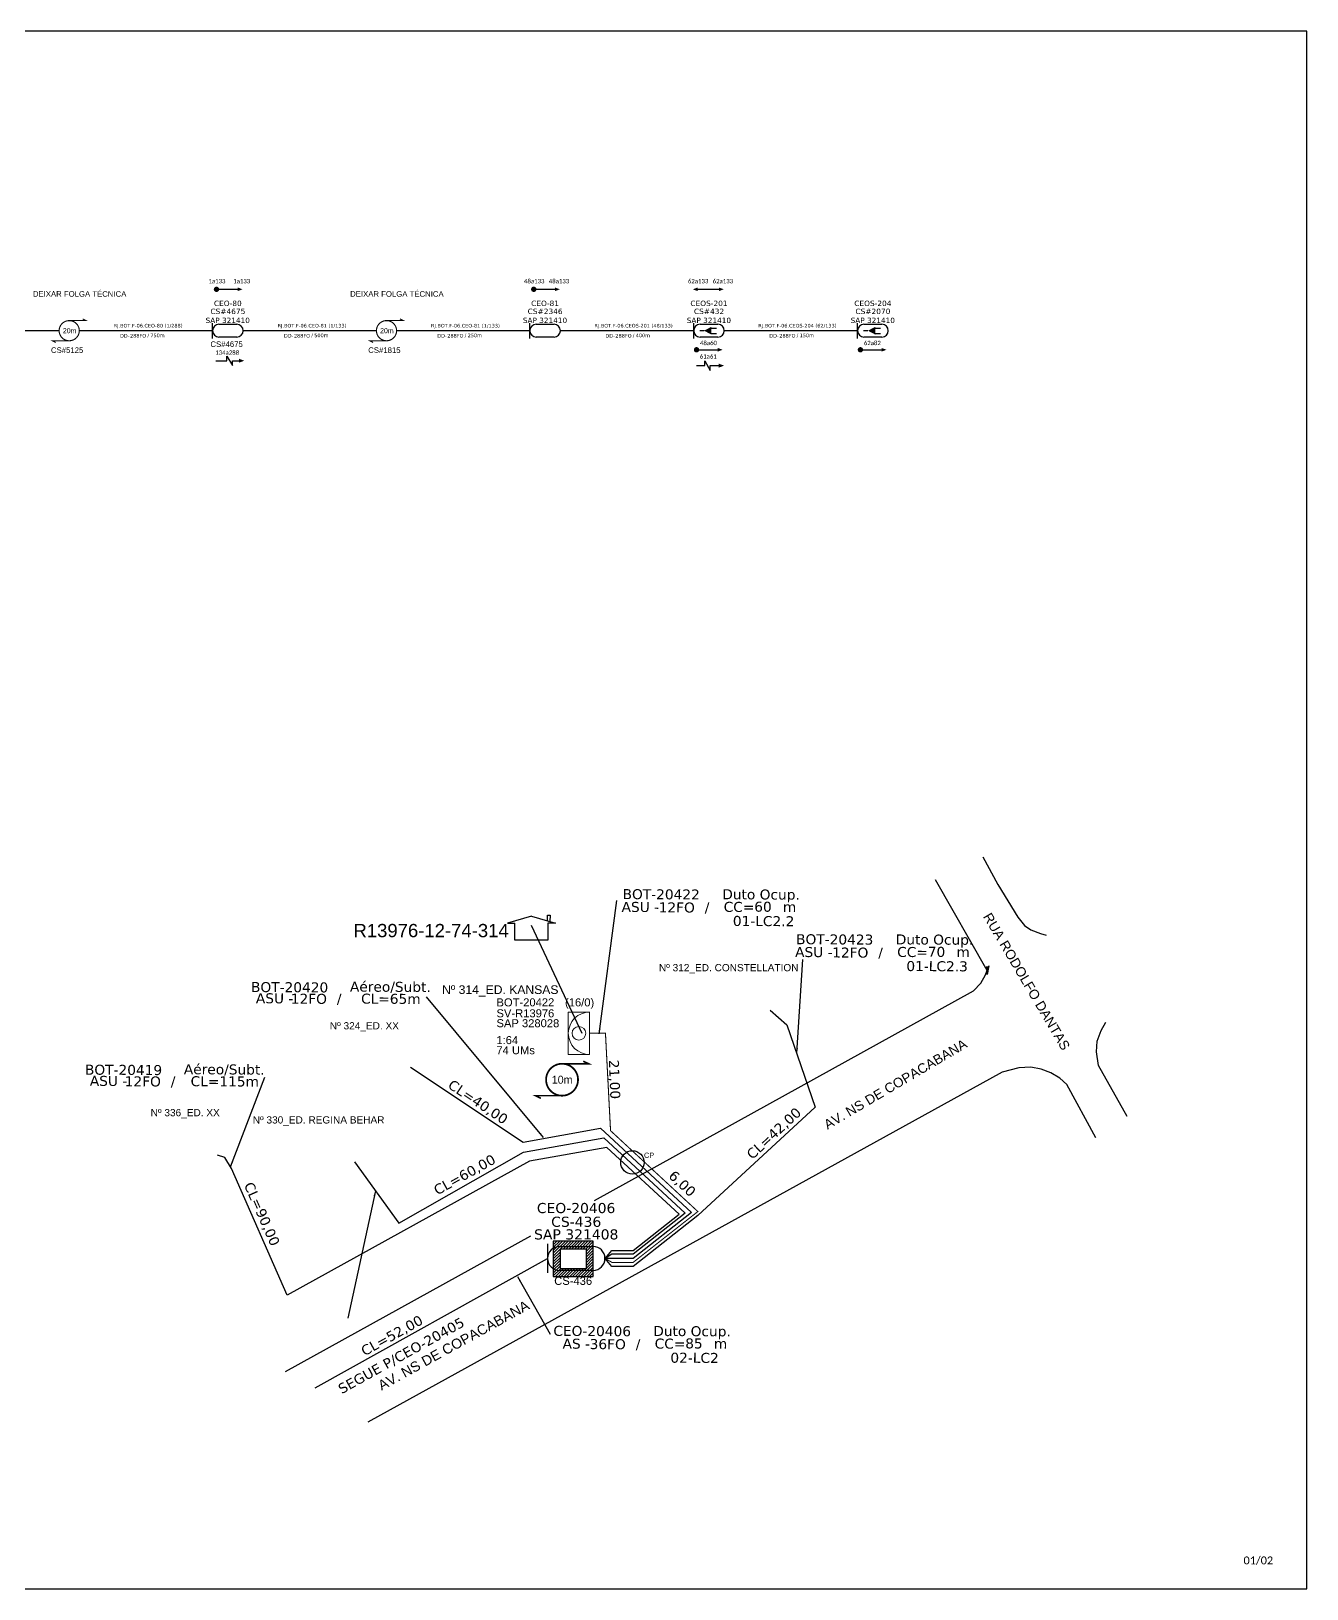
# Model space of a CAD drawing. Header units: metres. Extents: x -1286 to 419, y -500 to 94.
# Drawn here: x -931 to -445, y -500 to 94 of the extents above; entities that cross this region are included whole.
import ezdxf
from ezdxf.enums import TextEntityAlignment as Align

# ---------------------------------------------------------------- set-up
doc = ezdxf.new("R2010")
doc.units = ezdxf.units.M
for name, color, linetype in [('10.1-Caixas Subterrâneas', 5, 'Continuous'), ('20.4-CEOS', 1, 'Continuous'), ('20.5-CABO AÉREO', 1, 'Continuous'), ('20.5-CEO', 1, 'Continuous'), ('CAP a instalar', 1, 'Continuous'), ('celulas gpon', 7, 'Continuous'), ('CEO', 1, 'Continuous'), ('Folga', 1, 'Continuous'), ('label_cabos', 7, 'Continuous'), ('Legenda', 1, 'Continuous'), ('MUB', 252, 'Continuous'), ('QUADRA', 7, 'Continuous'), ('Segmento de Logradouro Texto', 238, 'Continuous'), ('SETA', 7, 'Continuous'), ('surveys', 7, 'Continuous'), ('surveys legendas', 7, 'Continuous')]:
    doc.layers.add(name, color=color, linetype=linetype)
for name, color, linetype, lineweight in [("20.0-LEGENDA DOS CDO'S", 1, 'Continuous', 0), ('20.1-CDO_INTERIOR', 1, 'Continuous', 0), ('40.1-ETIQUETAS', 1, 'Continuous', 20)]:
    doc.layers.add(name, color=color, linetype=linetype, lineweight=lineweight)
doc.layers.add('DROP DE CLIENTE', color=140, linetype='Continuous', plot=False)
doc.layers.add('EXTRA', color=50, linetype='Continuous', plot=False)
doc.styles.add('ARIAL', font='arial.ttf')
doc.styles.add('DIGICADE', font='arial.ttf')
doc.styles.add('siredit', font='verdana.ttf')
doc.styles.add('WMF-Calibri0', font='calibri.ttf')
doc.linetypes.add('FENCELINE1', pattern='A,0.25,-0.1,[133,ltypeshp.shx,S=0.1,R=0,X=-0.1,Y=0],-0.1,1', length=1.45)
doc.dimstyles.new('CC', dxfattribs={"dimtxt": 0.8, "dimasz": 2, "dimexe": 0.18, "dimexo": 0.0625, "dimgap": 0.09, "dimtad": 0, "dimdec": 0, "dimrnd": 1, "dimzin": 0, "dimdsep": 46, "dimtxsty": 'siredit', "dimblk": 'NONE', "dimcen": 0, "dimse1": 1, "dimse2": 1, "dimsd1": 1, "dimsd2": 1, "dimclrt": 7, "dimadec": 0, "dimazin": 0, "dimtfac": 1, "dimtdec": 0, "dimtofl": 0, "dimtmove": 0, "dimatfit": 3, "dimfxl": 0, "dimtolj": 1, "dimtzin": 0, "dimarcsym": 0})

# ---------------------------------------------------------------- blocks, each defined once
blk = doc.blocks.new('SURVEY_SURVEY')
for p, q in [((0, 0.00001268), (-0.00001257, 0.000009)), ((-0.00001257, 0.000009), (-0.00000863, 0.000009)), ((-0.00000862, 0), (-0.00000862, 0.00000897)), ((0, 0.00001268), (0.00001257, 0.000009)), ((0.00000843, 0.00001322), (0.00000976, 0.00001322)), ((0.00000843, 0.00001027), (0.00000843, 0.00001322)), ((0.00000862, 0.00000901), (0.00000862, 0)), ((0.00001257, 0.000009), (0.00000862, 0.000009)), ((0.00000976, 0.00001322), (0.00000975, 0.00000989)), ((0.00000862, 0), (-0.00000862, 0))]:
    blk.add_line(p, q)
blk = doc.blocks.new('A$C07E14978')
at = {"layer": 'Folga', "color": 0, "const_width": 0.146}
blk.add_lwpolyline([(2.23, 2.92, 1.000012), (2.23, 0.28, 0.999978)], format="xyb", close=True, dxfattribs=at)
at = {"layer": 'Folga', "color": 0, "const_width": 0.137}
for points in [[(2.23, 2.92), (4.42, 2.92), (3.98, 3.13)], [(2.23, 0.28), (0.03, 0.28), (0.47, 0.06)]]:
    blk.add_lwpolyline(points, dxfattribs=at)
at = {"layer": 'Folga', "color": 0}
blk.add_text('10m', height=0.659, dxfattribs=at).set_placement((1.38, 1.27))
blk = doc.blocks.new('ETIQUETA_RS5F')
at = {"layer": '40.1-ETIQUETAS', "color": 0, "style": 'siredit'}
blk.add_text('/', height=1.5, dxfattribs=at).set_placement((1.58, -1.95), align=Align.MIDDLE_RIGHT)
for tag, p in [('ETIQUETA_R_SECUNDARIA', (1.21, 2.1)), ('ETIQUETA_R_PRIMARIA', (1.21, 4.1)), ('F_ATIVAS/F_MORTAS', (1.14, -4.24))]:
    blk.add_attdef(tag, text='', height=1.5, dxfattribs=at).set_placement(p, align=Align.MIDDLE_CENTER)
for tag, p in [('TIPO_CABO', (-6.58, -2.12)), ('CAP_CABO', (0.4, -2.09))]:
    blk.add_attdef(tag, text='', height=1.5, dxfattribs=at).set_placement(p, align=Align.MIDDLE_RIGHT)
for tag, p in [('FUSÃO_1', (0.85, -8.39)), ('FUSÃO_2', (0.85, -10.6)), ('FUSÃO_3', (0.85, -12.93)), ('FUSÃO_4', (0.85, -15.14)), ('FUSÃO_5', (0.85, -17.16))]:
    blk.add_attdef(tag, text='', height=1.5, dxfattribs=at).set_placement(p, align=Align.CENTER)
blk.add_attdef('METROS', text='', height=1.5, dxfattribs=at).set_placement((2.14, -1.95), align=Align.MIDDLE_LEFT)
blk = doc.blocks.new('Inst CDOI-64')
at = {"layer": '20.1-CDO_INTERIOR', "color": 1, "lineweight": 18}
blk.add_lwpolyline([(-2.12, -2.13), (-2.12, 2.12), (0, 2.12), (0.01, -2.13)], close=True, dxfattribs=at)
blk.add_circle((-1.06, 0), 0.68, dxfattribs=at)
blk.add_arc((0.01, 0), 2.13, 90.0276, 270.0276, dxfattribs=at)
at = {"layer": "20.0-LEGENDA DOS CDO'S", "style": 'ARIAL'}
for tag, p, rotation in [('FID', (-9.3, 2.69), 0.118), ('SURVEY', (-9.3, 1.6), 359.9724), ('SAP', (-9.3, 0.61), 359.9724), ('1:XX', (-9.31, -1.08), 359.9724), ('UMS', (-9.31, -2.09), 359.9724)]:
    blk.add_attdef(tag, p, '', height=0.8, rotation=rotation, dxfattribs=at)
at = {"layer": "20.0-LEGENDA DOS CDO'S"}
for tag, p, style, flags in [('ID_ATIVIDADE', (-9.3, 3.78), 'ARIAL', 3), ('FATOR', (-1.5, 3.78), 'ARIAL', 1), ('QTDE', (-9.18, -3.66), 'DIGICADE', 3)]:
    blk.add_attdef(tag, p, '', height=0.8, rotation=0.118, dxfattribs=dict(at, style=style, flags=flags))
at = {"layer": "20.0-LEGENDA DOS CDO'S", "style": 'ARIAL'}
blk.add_attdef('FIBRAS_UTILIZADAS', text='', height=0.8, rotation=359.9724, dxfattribs=at).set_placement((-0.99, 2.69), align=Align.CENTER)
blk = doc.blocks.new('*X71')
at = {"color": 0, "linetype": 'Continuous'}
for p, q in [((-1.25, 0.34099), (-0.49099, 1.1)), ((-1.25, 0.517767), (-0.667767, 1.1)), ((-1.25, 0.694544), (-0.844544, 1.1)), ((-1.25, 0.87132), (-1.02132, 1.1)), ((-1.25, 1.048097), (-1.198097, 1.1)), ((-0.789214, 0.625), (-0.314214, 1.1)), ((-0.612437, 0.625), (-0.137437, 1.1)), ((-0.43566, 0.625), (0.03934, 1.1)), ((-0.258883, 0.625), (0.216117, 1.1)), ((-0.082107, 0.625), (0.392893, 1.1)), ((0.09467, 0.625), (0.56967, 1.1)), ((0.271447, 0.625), (0.746447, 1.1)), ((0.448223, 0.625), (0.923223, 1.1)), ((0.625, 0.625), (1.1, 1.1)), ((0.801777, 0.625), (1.25, 1.073223)), ((-1.25, 0.164214), (-0.8035, 0.610714)), ((-1.25, -0.012563), (-0.8035, 0.433937)), ((-1.25, -0.18934), (-0.8035, 0.25716)), ((-1.25, -0.366117), (-0.8035, 0.080383)), ((0.8035, 0.449947), (1.25, 0.896447)), ((0.8035, 0.27317), (1.25, 0.71967)), ((0.8035, 0.096393), (1.25, 0.542893)), ((0.8035, -0.080383), (1.25, 0.366117)), ((0.8035, -0.25716), (1.25, 0.18934)), ((0.8035, -0.433937), (1.25, 0.012563)), ((-1.25, -0.542893), (-0.8035, -0.096393)), ((-1.25, -0.71967), (-0.8035, -0.27317)), ((-1.25, -0.896447), (-0.8035, -0.449947)), ((-1.25, -1.073223), (-0.801777, -0.625)), ((-1.1, -1.1), (-0.625, -0.625)), ((-0.923223, -1.1), (-0.448223, -0.625)), ((-0.746447, -1.1), (-0.271447, -0.625)), ((-0.56967, -1.1), (-0.09467, -0.625)), ((-0.392893, -1.1), (0.082107, -0.625)), ((-0.216117, -1.1), (0.258883, -0.625)), ((-0.03934, -1.1), (0.43566, -0.625)), ((0.137437, -1.1), (0.612437, -0.625)), ((0.314214, -1.1), (0.789214, -0.625)), ((0.49099, -1.1), (1.25, -0.34099)), ((0.667767, -1.1), (1.25, -0.517767)), ((0.8035, -0.610714), (1.25, -0.164214)), ((0.844544, -1.1), (1.25, -0.694544)), ((1.02132, -1.1), (1.25, -0.87132)), ((1.198097, -1.1), (1.25, -1.048097))]:
    blk.add_line(p, q, dxfattribs=at)
blk = doc.blocks.new('MANHOLE_MQ')
at = {"color": 0, "linetype": 'Continuous'}
for p, q in [((0.00000623, 0.00000569), (-0.00000627, 0.00000569)), ((-0.00000627, 0.00000569), (-0.00000627, -0.00000531)), ((0.00000623, -0.00000531), (0.00000623, 0.00000569)), ((-0.00000404, 0.00000331), (0.00000399, 0.00000331)), ((-0.00000404, -0.00000294), (-0.00000404, 0.00000331)), ((0.00000399, 0.00000331), (0.00000399, -0.00000294)), ((0.00000399, -0.00000294), (-0.00000404, -0.00000294)), ((0.00000399, -0.00000294), (0.00000399, -0.00000294)), ((-0.00000627, -0.00000531), (0.00000623, -0.00000531))]:
    blk.add_line(p, q, dxfattribs=at)
at = {"color": 0, "linetype": 'Continuous', "xscale": 5e-06, "yscale": 5e-06, "zscale": 1e-05}
blk.add_blockref('*X71', (-0.00000002, 0.00000019), dxfattribs=at)
blk = doc.blocks.new('Inst CB DT OCUP CFOA-SM-AS-80-TS-36')
at = {"layer": 'label_cabos', "color": 0, "style": 'siredit'}
for tag, flags, p in [('ID_ATIVIDADE', 3, (1.31, 2.67)), ('FATOR', 1, (11.56, 2.55))]:
    blk.add_attdef(tag, text='', height=1, rotation=359.69, dxfattribs=dict(at, flags=flags)).set_placement(p, align=Align.MIDDLE_CENTER)
for tag, p in [('DESTINO_CABO', (3.13, 1.26)), ('TIPO_CABO', (13.11, 1.24)), ('TIPO_CABO', (1.76, 0)), ('CABO', (4.69, -0.05)), ('/', (7.71, -0.05)), ('LANCE', (10.91, 0)), ('UND', (15.96, 0)), ('FID', (13.15, -1.41))]:
    blk.add_attdef(tag, text='', height=1, rotation=359.69, dxfattribs=at).set_placement(p, align=Align.MIDDLE_CENTER)
blk.add_attdef('QTDE', (12.43, -0.47), '', height=1, rotation=359.69, dxfattribs=at)
blk = doc.blocks.new('_None')
blk = doc.blocks.new('LEGENDA DOS CABOS')
at = {"layer": 'EXTRA', "color": 0, "style": 'siredit'}
for tag, p in [('ID', (4.6, 0.97)), ('XX', (9.03, 0.97))]:
    blk.add_attdef(tag, text='', height=0.48, rotation=359.69, dxfattribs=at).set_placement(p, align=Align.MIDDLE_CENTER)
at = {"layer": 'Legenda', "color": 0, "style": 'siredit'}
for tag, p in [('TIPO_CABO', (1.31, 0)), ('CABO', (4.69, -0.05)), ('/', (6.81, -0.05)), ('METROS', (10.03, -0.05))]:
    blk.add_attdef(tag, text='', height=0.8, rotation=359.69, dxfattribs=at).set_placement(p, align=Align.MIDDLE_CENTER)
blk = doc.blocks.new('Inst CB DT OCUP CFOA-SM-ASU-120-S-12')
at = {"layer": 'label_cabos', "color": 0, "style": 'siredit'}
for tag, flags, p in [('ID_ATIVIDADE', 3, (1.31, 2.67)), ('FATOR', 1, (11.56, 2.55))]:
    blk.add_attdef(tag, text='', height=1, rotation=359.69, dxfattribs=dict(at, flags=flags)).set_placement(p, align=Align.MIDDLE_CENTER)
for tag, p in [('DESTINO_CABO', (3.13, 1.26)), ('TIPO_CABO', (13.11, 1.24)), ('TIPO_CABO', (1.26, 0)), ('CABO', (4.69, -0.05)), ('/', (7.71, -0.05)), ('LANCE', (10.91, 0)), ('UND', (15.96, 0)), ('FID', (13.15, -1.41))]:
    blk.add_attdef(tag, text='', height=1, rotation=359.69, dxfattribs=at).set_placement(p, align=Align.MIDDLE_CENTER)
blk.add_attdef('QTDE', (12.43, -0.47), '', height=1, rotation=359.69, dxfattribs=at)

msp = doc.modelspace()

# ---------------------------------------------------------------- linework, layer by layer
msp.add_lwpolyline([(-1286.07, -499.81), (-445.07, -499.81), (-445.07, 94.19), (-1286.07, 94.19)], close=True)
at = {"color": 7}
for points, const_width in [([(-861.29, -4.25, 1), (-860.28, -4.25, 1)], 1.02), ([(-740.33, -4.25, 1), (-739.31, -4.25, 1)], 1.02), ([(-916.93, -16.19, 1.000012), (-916.93, -23.87, 0.999978)], 0.427), ([(-795.96, -16.19, 1.000012), (-795.96, -23.87, 0.999978)], 0.427), ([(-678.27, -27.31, 1), (-677.25, -27.31, 1)], 1.02), ([(-615.78, -27.31, 1), (-614.77, -27.31, 1)], 1.02)]:
    msp.add_lwpolyline(points, format="xyb", close=True, dxfattribs=dict(at, const_width=const_width))
for points in [[(-860.79, -4.25), (-852.68, -4.25)], [(-739.82, -4.25), (-731.71, -4.25)], [(-677.34, -4.25), (-669.23, -4.25)], [(-856.84, -31.49), (-856.84, -29.69), (-854.69, -33.28), (-854.69, -31.49)], [(-677.76, -27.31), (-669.65, -27.31)], [(-615.27, -27.31), (-607.17, -27.31)], [(-674.65, -33.36), (-674.65, -31.56), (-672.51, -35.15), (-672.5, -33.36)]]:
    msp.add_lwpolyline(points, dxfattribs=at)
at = {"color": 7, "const_width": 0.4}
for points in [[(-916.93, -16.19), (-910.53, -16.19), (-911.81, -15.55)], [(-795.96, -16.19), (-789.56, -16.19), (-790.84, -15.55)], [(-916.93, -23.87), (-923.33, -23.87), (-922.05, -24.51)], [(-795.96, -23.87), (-802.36, -23.87), (-801.08, -24.51)]]:
    msp.add_lwpolyline(points, dxfattribs=at)
at = {"layer": '10.1-Caixas Subterrâneas'}
msp.add_circle((-702.2, -337.2), 4.46, dxfattribs=at)
at = {"layer": '20.4-CEOS', "color": 7}
for p, q in [((-859.86, -17.6), (-853.04, -17.6)), ((-738.89, -17.6), (-732.07, -17.6)), ((-676.41, -17.6), (-669.59, -17.6)), ((-853.04, -22.46), (-859.86, -22.46)), ((-732.07, -22.46), (-738.89, -22.46)), ((-669.59, -22.46), (-676.41, -22.46))]:
    msp.add_line(p, q, dxfattribs=at)
at = {"layer": '20.4-CEOS', "color": 5}
for p, q in [((-613.92, -17.6), (-607.1, -17.6)), ((-607.1, -22.46), (-613.92, -22.46))]:
    msp.add_line(p, q, dxfattribs=at)
at = {"layer": '20.4-CEOS', "color": 7}
for points in [[(-862.29, -22.96), (-862.29, -17.1)], [(-741.32, -22.96), (-741.32, -17.1)], [(-678.84, -22.96), (-678.84, -17.1)], [(-674.88, -20.03), (-676.52, -20.03)], [(-672.19, -19.07), (-670.12, -19.07)], [(-672.19, -21.09), (-670.12, -21.09)]]:
    msp.add_lwpolyline(points, dxfattribs=at)
at = {"layer": '20.4-CEOS', "color": 5}
for points in [[(-616.35, -22.96), (-616.35, -17.1)], [(-612.4, -20.03), (-614.04, -20.03)], [(-609.71, -19.07), (-607.63, -19.07)], [(-609.71, -21.09), (-607.63, -21.09)]]:
    msp.add_lwpolyline(points, dxfattribs=at)
at = {"layer": '20.4-CEOS', "color": 7}
msp.add_lwpolyline([(-674.88, -20.03, 0, 3, 0), (-672.06, -20.03, 3, 3, 0)], format="xyseb", dxfattribs=at)
at = {"layer": '20.4-CEOS', "color": 5}
msp.add_lwpolyline([(-612.4, -20.03, 0, 3, 0), (-609.58, -20.03, 3, 3, 0)], format="xyseb", dxfattribs=at)
at = {"layer": '20.4-CEOS', "color": 7}
for centre, start, end in [((-859.86, -20.03), 90, 270), ((-853.04, -20.03), 270, 90), ((-738.89, -20.03), 90, 270), ((-732.07, -20.03), 270, 90), ((-676.41, -20.03), 90, 270), ((-669.59, -20.03), 270, 90)]:
    msp.add_arc(centre, 2.43, start, end, dxfattribs=at)
at = {"layer": '20.4-CEOS', "color": 5}
for centre, start, end in [((-613.92, -20.03), 90, 270), ((-607.1, -20.03), 270, 90)]:
    msp.add_arc(centre, 2.43, start, end, dxfattribs=at)
at = {"layer": '20.5-CABO AÉREO', "color": 7, "ltscale": 8, "const_width": 0.406}
for points in [[(-971.57, -20.03), (-920.77, -20.03)], [(-913.09, -20.03), (-862.29, -20.03)], [(-850.6, -20.03), (-799.8, -20.03)], [(-792.12, -20.03), (-741.32, -20.03)], [(-729.64, -20.03), (-678.84, -20.03)], [(-667.15, -20.03), (-616.35, -20.03)]]:
    msp.add_lwpolyline(points, dxfattribs=at)
at = {"layer": '20.5-CEO', "color": 5}
for p, q in [((-730.02, -369.22, 0.45), (-717.22, -369.22, 0.45)), ((-717.22, -378.35, 0.45), (-730.02, -378.35, 0.45))]:
    msp.add_line(p, q, dxfattribs=at)
at = {"layer": '20.5-CEO', "color": 5, "elevation": 0.45}
msp.add_lwpolyline([(-734.59, -368.28), (-734.59, -379.29)], dxfattribs=at)
at = {"layer": '20.5-CEO', "color": 5}
for centre, start, end in [((-730.02, -373.79, 0.45), 90, 270), ((-717.22, -373.79, 0.45), 270, 90)]:
    msp.add_arc(centre, 4.56, start, end, dxfattribs=at)
at = {"layer": 'CAP a instalar', "color": 7, "linetype": 'FENCELINE1', "ltscale": 6, "elevation": 0.45}
for points in [[(-649.62, -279.12), (-643.34, -284.73), (-632.47, -316.07), (-677.26, -357.45), (-701.91, -376.84), (-710.01, -376.84), (-712.65, -373.79)], [(-786.82, -300.86), (-743.8, -329.43), (-714.36, -324.1), (-679.63, -356.27), (-701.91, -373.79), (-710.01, -373.79), (-712.65, -373.79)], [(-712.65, -373.79), (-710.01, -370.74), (-701.91, -370.74), (-684.42, -356.98), (-711.98, -331.46), (-741.49, -336.69), (-833.88, -387.79), (-855.04, -339.53), (-857.6, -335.38), (-860.42, -334.39)], [(-808.16, -336.96), (-791.25, -360.41), (-743.78, -333.31), (-713.16, -327.76), (-682.12, -356.51), (-701.91, -372.13), (-710.06, -372.13), (-712.65, -373.79)], [(-823.21, -423.2), (-734.59, -373.79)]]:
    msp.add_lwpolyline(points, dxfattribs=at)
at = {"layer": 'CAP a instalar', "linetype": 'FENCELINE1', "ltscale": 6, "const_width": 0.4, "elevation": 0.45}
msp.add_lwpolyline([(-718.53, -287.96), (-712.48, -287.96), (-710.54, -325.1), (-677.26, -355.93), (-701.91, -375.31), (-710.01, -375.31), (-712.65, -373.79)], dxfattribs=at)
at = {"layer": 'DROP DE CLIENTE', "elevation": 2.27}
msp.add_lwpolyline([(-721.3, -288.09), (-740.66, -246.9)], dxfattribs=at)
at = {"layer": 'QUADRA', "ltscale": 5e-05}
for points in [[(-568.6, -220.67), (-562.92, -231.18)], [(-716.62, -351.71), (-572.13, -271.78), (-569.37, -268.9), (-567.63, -265.68), (-566.32, -262.28), (-566.89, -265.53), (-567.06, -262.43), (-566.98, -263.98), (-586.63, -229.49)], [(-562.92, -231.18), (-555.21, -243.7), (-552.67, -246.83), (-550.35, -248.49), (-546.56, -249.91), (-544.5, -250.57)], [(-513.58, -319.68), (-524.49, -300.2), (-525.2, -294.98), (-524.98, -290.97), (-523.47, -286.89), (-521.65, -283.67)], [(-525.47, -327.8), (-536.63, -307.45), (-539.22, -305.03), (-542.71, -302.98), (-546.42, -301.69), (-550.25, -300.91), (-554.87, -301.15), (-561.21, -302.74), (-803.08, -436.23)], [(-834.45, -416.9), (-740.89, -365.14)]]:
    msp.add_lwpolyline(points, dxfattribs=at)
at = {"layer": 'SETA', "color": 7}
for points in [[(-861.05, -31.49), (-856.84, -31.49)], [(-854.69, -31.49), (-851.44, -31.49)], [(-677.76, -33.36), (-674.65, -33.36)], [(-672.5, -33.36), (-669.26, -33.36)]]:
    msp.add_lwpolyline(points, dxfattribs=at)
for points in [[(-852.68, -3.57), (-850.82, -4.24), (-852.68, -4.93)], [(-731.72, -3.57), (-729.85, -4.24), (-731.71, -4.93)], [(-677.33, -4.93), (-679.2, -4.26), (-677.34, -3.57)], [(-669.23, -3.57), (-667.37, -4.24), (-669.23, -4.93)], [(-669.65, -26.63), (-667.79, -27.3), (-669.65, -27.99)], [(-607.17, -26.63), (-605.31, -27.3), (-607.16, -27.99)], [(-852.21, -30.73), (-850.17, -31.48), (-852.21, -32.22)], [(-669.26, -32.61), (-667.21, -33.36), (-669.26, -34.1)]]:
    msp.add_solid(points, dxfattribs=at)

# ---------------------------------------------------------------- block references
at = {"color": 0, "lineweight": 0, "xscale": 3.814814825968534, "yscale": 3.814814825968534, "zscale": 3.814814825968534}
msp.add_blockref('Inst CDOI-64', (-718.55, -287.96, 0.45), dxfattribs=at).add_auto_attribs({'FIBRAS_UTILIZADAS': '(16/0)', 'SURVEY': 'SV-R13976', 'SAP': 'SAP 328028', '1:XX': '1:64', 'UMS': '74 UMs', 'FID': 'BOT-20422'})
at = {"layer": '10.1-Caixas Subterrâneas', "color": 30, "xscale": 1219930.303346424, "yscale": 1219930.303346424, "zscale": 1219930.303346424, "rotation": 180.0000000000628}
msp.add_blockref('MANHOLE_MQ', (-724.8, -373.7, 0.45), dxfattribs=at)
at = {"layer": '40.1-ETIQUETAS', "color": 7}
ref = msp.add_blockref('ETIQUETA_RS5F', (-887.95, -20.03), dxfattribs=dict(at, xscale=0.9144000000000057, yscale=0.9144000000000057, zscale=0.9144000000000057))
ref.add_attrib('ETIQUETA_R_SECUNDARIA', 'RJ.BOT.F-06.CEO-80 (1/288)', dxfattribs={"color": 0, "height": 1.3716, "style": 'siredit'}).set_placement((-886.84, -18.11), align=Align.MIDDLE_CENTER)
ref.add_attrib('TIPO_CABO', 'DD-', dxfattribs={"color": 0, "height": 1.372, "style": 'siredit'}).set_placement((-893.97, -21.97), align=Align.MIDDLE_RIGHT)
ref.add_attrib('CAP_CABO', '288FO', dxfattribs={"color": 0, "height": 1.372, "style": 'siredit'}).set_placement((-887.58, -21.95), align=Align.MIDDLE_RIGHT)
ref.add_attrib('METROS', '750m', dxfattribs={"color": 0, "height": 1.372, "style": 'siredit'}).set_placement((-885.99, -21.82), align=Align.MIDDLE_LEFT)
ref = msp.add_blockref('ETIQUETA_RS5F', (-825.46, -20.03), dxfattribs=dict(at, xscale=0.9144000000000057, yscale=0.9144000000000057, zscale=0.9144000000000057))
ref.add_attrib('ETIQUETA_R_SECUNDARIA', 'RJ.BOT.F-06.CEO-81 (1/133)', dxfattribs={"color": 0, "height": 1.3716, "style": 'siredit'}).set_placement((-824.35, -18.11), align=Align.MIDDLE_CENTER)
ref.add_attrib('TIPO_CABO', 'DD-', dxfattribs={"color": 0, "height": 1.372, "style": 'siredit'}).set_placement((-831.48, -21.97), align=Align.MIDDLE_RIGHT)
ref.add_attrib('CAP_CABO', '288FO', dxfattribs={"color": 0, "height": 1.372, "style": 'siredit'}).set_placement((-825.1, -21.95), align=Align.MIDDLE_RIGHT)
ref.add_attrib('METROS', '500m', dxfattribs={"color": 0, "height": 1.372, "style": 'siredit'}).set_placement((-823.5, -21.82), align=Align.MIDDLE_LEFT)
ref = msp.add_blockref('ETIQUETA_RS5F', (-766.98, -20.03), dxfattribs=dict(at, xscale=0.9144000000000057, yscale=0.9144000000000057, zscale=0.9144000000000057))
ref.add_attrib('ETIQUETA_R_SECUNDARIA', 'RJ.BOT.F-06.CEO-81 (1/133)', dxfattribs={"color": 0, "height": 1.3716, "style": 'siredit'}).set_placement((-765.87, -18.11), align=Align.MIDDLE_CENTER)
ref.add_attrib('TIPO_CABO', 'DD-', dxfattribs={"color": 0, "height": 1.372, "style": 'siredit'}).set_placement((-773, -21.97), align=Align.MIDDLE_RIGHT)
ref.add_attrib('CAP_CABO', '288FO', dxfattribs={"color": 0, "height": 1.372, "style": 'siredit'}).set_placement((-766.62, -21.95), align=Align.MIDDLE_RIGHT)
ref.add_attrib('METROS', '250m', dxfattribs={"color": 0, "height": 1.372, "style": 'siredit'}).set_placement((-765.02, -21.82), align=Align.MIDDLE_LEFT)
ref = msp.add_blockref('ETIQUETA_RS5F', (-702.88, -20.03), dxfattribs=dict(at, xscale=0.9144000000000057, yscale=0.9144000000000057, zscale=0.9144000000000057))
ref.add_attrib('ETIQUETA_R_SECUNDARIA', 'RJ.BOT.F-06.CEOS-201 (48/133)', dxfattribs={"color": 0, "height": 1.3716, "style": 'siredit'}).set_placement((-701.77, -18.11), align=Align.MIDDLE_CENTER)
ref.add_attrib('TIPO_CABO', 'DD-', dxfattribs={"color": 0, "height": 1.372, "style": 'siredit'}).set_placement((-708.9, -21.97), align=Align.MIDDLE_RIGHT)
ref.add_attrib('CAP_CABO', '288FO', dxfattribs={"color": 0, "height": 1.372, "style": 'siredit'}).set_placement((-702.52, -21.95), align=Align.MIDDLE_RIGHT)
ref.add_attrib('METROS', '400m', dxfattribs={"color": 0, "height": 1.372, "style": 'siredit'}).set_placement((-700.92, -21.82), align=Align.MIDDLE_LEFT)
ref = msp.add_blockref('ETIQUETA_RS5F', (-640.4, -20.03), dxfattribs=dict(at, xscale=0.9144000000000057, yscale=0.9144000000000057, zscale=0.9144000000000057))
ref.add_attrib('ETIQUETA_R_SECUNDARIA', 'RJ.BOT.F-06.CEOS-204 (62/133)', dxfattribs={"color": 0, "height": 1.3716, "style": 'siredit'}).set_placement((-639.29, -18.11), align=Align.MIDDLE_CENTER)
ref.add_attrib('TIPO_CABO', 'DD-', dxfattribs={"color": 0, "height": 1.372, "style": 'siredit'}).set_placement((-646.42, -21.97), align=Align.MIDDLE_RIGHT)
ref.add_attrib('CAP_CABO', '288FO', dxfattribs={"color": 0, "height": 1.372, "style": 'siredit'}).set_placement((-640.04, -21.95), align=Align.MIDDLE_RIGHT)
ref.add_attrib('METROS', '150m', dxfattribs={"color": 0, "height": 1.372, "style": 'siredit'}).set_placement((-638.44, -21.82), align=Align.MIDDLE_LEFT)
at = {"layer": 'Folga', "xscale": 4.610446720802421, "yscale": 4.610446720802421, "zscale": 4.610446720802421}
msp.add_blockref('A$C07E14978', (-739.31, -313.03, 2.05), dxfattribs=at)
at = {"layer": 'label_cabos', "color": 0, "lineweight": 0}
ref = msp.add_blockref('Inst CB DT OCUP CFOA-SM-ASU-120-S-12', (-703.18, -239.76, 0.45), dxfattribs=dict(at, xscale=3.814814825968534, yscale=3.814814825968534, zscale=3.814814825968534))
ref.add_attrib('DESTINO_CABO', 'BOT-20422', dxfattribs={"color": 0, "height": 3.815, "rotation": 359.69001, "style": 'siredit'}).set_placement((-691.23, -234.95, 0.45), align=Align.MIDDLE_CENTER)
ref.add_attrib('CABO', '12FO', dxfattribs={"color": 0, "height": 3.815, "rotation": 359.69001, "style": 'siredit'}).set_placement((-685.3, -239.96, 0.45), align=Align.MIDDLE_CENTER)
ref.add_attrib('TIPO_CABO', 'Duto Ocup.', dxfattribs={"color": 0, "height": 3.815, "rotation": 359.69001, "style": 'siredit'}).set_placement((-653.17, -235.01, 0.45), align=Align.MIDDLE_CENTER)
ref.add_attrib('/', '/', dxfattribs={"color": 0, "height": 3.81, "rotation": 359.69001, "style": 'siredit'}).set_placement((-673.75, -239.96, 0.45), align=Align.MIDDLE_CENTER)
ref.add_attrib('TIPO_CABO', 'ASU - ', dxfattribs={"color": 0, "height": 3.815, "rotation": 359.69001, "style": 'siredit'}).set_placement((-698.36, -239.78, 0.45), align=Align.MIDDLE_CENTER)
ref.add_attrib('FID', ' 01-LC2.2', dxfattribs={"color": 0, "height": 3.815, "rotation": 359.69001, "style": 'siredit'}).set_placement((-653.02, -245.16, 0.45), align=Align.MIDDLE_CENTER)
ref.add_attrib('LANCE', 'CC=', dxfattribs={"color": 0, "height": 3.815, "rotation": 359.69001, "style": 'siredit'}).set_placement((-661.56, -239.76, 0.45), align=Align.MIDDLE_CENTER)
ref.add_attrib('QTDE', '60', (-655.76, -241.57, 0.45), dxfattribs={"color": 0, "height": 3.815, "rotation": 359.69001, "style": 'siredit'})
ref.add_attrib('UND', 'm', dxfattribs={"color": 0, "height": 3.81, "rotation": 359.69001, "style": 'siredit'}).set_placement((-642.28, -239.76, 0.45), align=Align.MIDDLE_CENTER)
ref = msp.add_blockref('Inst CB DT OCUP CFOA-SM-ASU-120-S-12', (-637.01, -256.97, 0.45), dxfattribs=dict(at, xscale=3.814814825968534, yscale=3.814814825968534, zscale=3.814814825968534))
ref.add_attrib('DESTINO_CABO', 'BOT-20423', dxfattribs={"color": 0, "height": 3.815, "rotation": 359.69001, "style": 'siredit'}).set_placement((-625.07, -252.15, 0.45), align=Align.MIDDLE_CENTER)
ref.add_attrib('CABO', '12FO', dxfattribs={"color": 0, "height": 3.815, "rotation": 359.69001, "style": 'siredit'}).set_placement((-619.14, -257.17, 0.45), align=Align.MIDDLE_CENTER)
ref.add_attrib('TIPO_CABO', 'Duto Ocup.', dxfattribs={"color": 0, "height": 3.815, "rotation": 359.69001, "style": 'siredit'}).set_placement((-587.01, -252.22, 0.45), align=Align.MIDDLE_CENTER)
ref.add_attrib('/', '/', dxfattribs={"color": 0, "height": 3.81, "rotation": 359.69001, "style": 'siredit'}).set_placement((-607.59, -257.17, 0.45), align=Align.MIDDLE_CENTER)
ref.add_attrib('TIPO_CABO', 'ASU - ', dxfattribs={"color": 0, "height": 3.815, "rotation": 359.69001, "style": 'siredit'}).set_placement((-632.2, -256.99, 0.45), align=Align.MIDDLE_CENTER)
ref.add_attrib('FID', ' 01-LC2.3', dxfattribs={"color": 0, "height": 3.815, "rotation": 359.69001, "style": 'siredit'}).set_placement((-586.86, -262.36, 0.45), align=Align.MIDDLE_CENTER)
ref.add_attrib('LANCE', 'CC=', dxfattribs={"color": 0, "height": 3.815, "rotation": 359.69001, "style": 'siredit'}).set_placement((-595.4, -256.96, 0.45), align=Align.MIDDLE_CENTER)
ref.add_attrib('QTDE', '70', (-589.6, -258.78, 0.45), dxfattribs={"color": 0, "height": 3.815, "rotation": 359.69001, "style": 'siredit'})
ref.add_attrib('UND', 'm', dxfattribs={"color": 0, "height": 3.81, "rotation": 359.69001, "style": 'siredit'}).set_placement((-576.11, -256.96, 0.45), align=Align.MIDDLE_CENTER)
ref = msp.add_blockref('LEGENDA DOS CABOS', (-849.07, -276.6, 0.45), dxfattribs=dict(at, xscale=3.814814825968534, yscale=3.814814825968534, zscale=3.814814825968534))
ref.add_attrib('ID', 'BOT-20420', dxfattribs={"color": 0, "height": 3.815, "rotation": 359.69001, "style": 'siredit'}).set_placement((-832.9, -270.38, 0.45), align=Align.MIDDLE_CENTER)
ref.add_attrib('CABO', '12FO', dxfattribs={"color": 0, "height": 3.815, "rotation": 359.69001, "style": 'siredit'}).set_placement((-825.56, -274.79, 0.45), align=Align.MIDDLE_CENTER)
ref.add_attrib('METROS', 'CL=65m', dxfattribs={"color": 0, "height": 3.815, "rotation": 359.69001, "style": 'siredit'}).set_placement((-794.3, -274.79, 0.45), align=Align.MIDDLE_CENTER)
ref.add_attrib('XX', 'Aéreo/Subt.', dxfattribs={"color": 0, "height": 3.8148, "rotation": 359.69001, "style": 'siredit'}).set_placement((-794.49, -270.22, 0.45), align=Align.MIDDLE_CENTER)
ref.add_attrib('/', '/', dxfattribs={"color": 0, "height": 3.81, "rotation": 359.69001, "style": 'siredit'}).set_placement((-814.01, -274.79, 0.45), align=Align.MIDDLE_CENTER)
ref.add_attrib('TIPO_CABO', 'ASU -', dxfattribs={"color": 0, "height": 3.815, "rotation": 359.69001, "style": 'siredit'}).set_placement((-838.62, -274.61, 0.45), align=Align.MIDDLE_CENTER)
ref = msp.add_blockref('LEGENDA DOS CABOS', (-912.4, -308.1, 0.45), dxfattribs=dict(at, xscale=3.814814825968534, yscale=3.814814825968534, zscale=3.814814825968534))
ref.add_attrib('ID', 'BOT-20419', dxfattribs={"color": 0, "height": 3.815, "rotation": 359.69001, "style": 'siredit'}).set_placement((-896.22, -301.89, 0.45), align=Align.MIDDLE_CENTER)
ref.add_attrib('CABO', '12FO', dxfattribs={"color": 0, "height": 3.815, "rotation": 359.69001, "style": 'siredit'}).set_placement((-888.88, -306.29, 0.45), align=Align.MIDDLE_CENTER)
ref.add_attrib('METROS', 'CL=115m', dxfattribs={"color": 0, "height": 3.815, "rotation": 359.69001, "style": 'siredit'}).set_placement((-857.62, -306.29, 0.45), align=Align.MIDDLE_CENTER)
ref.add_attrib('XX', 'Aéreo/Subt.', dxfattribs={"color": 0, "height": 3.8148, "rotation": 359.69001, "style": 'siredit'}).set_placement((-857.82, -301.72, 0.45), align=Align.MIDDLE_CENTER)
ref.add_attrib('/', '/', dxfattribs={"color": 0, "height": 3.81, "rotation": 359.69001, "style": 'siredit'}).set_placement((-877.33, -306.29, 0.45), align=Align.MIDDLE_CENTER)
ref.add_attrib('TIPO_CABO', 'ASU -', dxfattribs={"color": 0, "height": 3.815, "rotation": 359.69001, "style": 'siredit'}).set_placement((-901.94, -306.11, 0.45), align=Align.MIDDLE_CENTER)
ref = msp.add_blockref('Inst CB DT OCUP CFOA-SM-AS-80-TS-36', (-729.49, -406.3, 0.45), dxfattribs=dict(at, xscale=3.814814825968534, yscale=3.814814825968534, zscale=3.814814825968534))
ref.add_attrib('DESTINO_CABO', 'CEO-20406', dxfattribs={"color": 0, "height": 3.815, "rotation": 359.69001, "style": 'siredit'}).set_placement((-717.54, -401.49, 0.45), align=Align.MIDDLE_CENTER)
ref.add_attrib('CABO', '36FO', dxfattribs={"color": 0, "height": 3.815, "rotation": 359.69001, "style": 'siredit'}).set_placement((-711.61, -406.5, 0.45), align=Align.MIDDLE_CENTER)
ref.add_attrib('TIPO_CABO', 'Duto Ocup.', dxfattribs={"color": 0, "height": 3.815, "rotation": 359.69001, "style": 'siredit'}).set_placement((-679.48, -401.55, 0.45), align=Align.MIDDLE_CENTER)
ref.add_attrib('/', '/', dxfattribs={"color": 0, "height": 3.81, "rotation": 359.69001, "style": 'siredit'}).set_placement((-700.06, -406.5, 0.45), align=Align.MIDDLE_CENTER)
ref.add_attrib('TIPO_CABO', 'AS - ', dxfattribs={"color": 0, "height": 3.815, "rotation": 359.69001, "style": 'siredit'}).set_placement((-722.77, -406.32, 0.45), align=Align.MIDDLE_CENTER)
ref.add_attrib('FID', ' 02-LC2', dxfattribs={"color": 0, "height": 3.815, "rotation": 359.69001, "style": 'siredit'}).set_placement((-679.33, -411.7, 0.45), align=Align.MIDDLE_CENTER)
ref.add_attrib('LANCE', 'CC=', dxfattribs={"color": 0, "height": 3.815, "rotation": 359.69001, "style": 'siredit'}).set_placement((-687.87, -406.3, 0.45), align=Align.MIDDLE_CENTER)
ref.add_attrib('QTDE', '85', (-682.08, -408.11, 0.45), dxfattribs={"color": 0, "height": 3.815, "rotation": 359.69001, "style": 'siredit'})
ref.add_attrib('UND', 'm', dxfattribs={"color": 0, "height": 3.81, "rotation": 359.69001, "style": 'siredit'}).set_placement((-668.59, -406.3, 0.45), align=Align.MIDDLE_CENTER)
at = {"layer": 'surveys', "color": 255, "xscale": 727344.8605122905, "yscale": 727344.8605122905, "zscale": 727344.8605122905}
msp.add_blockref('SURVEY_SURVEY', (-740.72, -252.47, 2.27), dxfattribs=at)

# ---------------------------------------------------------------- texts
at = {"color": 7, "style": 'ARIAL'}
for s, height, rotation, p in [('DEIXAR FOLGA TÉCNICA', 2.1168, 359.98667, (-930.79, -7.07)), ('DEIXAR FOLGA TÉCNICA', 2.1168, 359.98667, (-809.82, -7.07)), ('CS#5125', 2.117, 359.98667, (-923.89, -28.5)), ('CS#4675', 2.117, 359.98667, (-863.09, -26.23)), ('CS#1815', 2.117, 359.98667, (-802.93, -28.5)), ('Nº 312_ED. CONSTELLATION', 2.7467, 0.00845, (-692.1, -264.3, 0.45)), ('Nº 324_ED. XX', 2.7467, 0.00845, (-817.57, -286.47, 0.45)), ('Nº 336_ED. XX', 2.7467, 0.00845, (-885.88, -319.59, 0.45)), ('Nº 330_ED. REGINA BEHAR', 2.7467, 0.00845, (-846.96, -322.36, 0.45))]:
    msp.add_text(s, height=height, rotation=rotation, dxfattribs=at).set_placement(p)
at = {"color": 7}
for p in [(-919.36, -20.99), (-798.4, -20.99)]:
    msp.add_text('20m', height=1.92, dxfattribs=at).set_placement(p)
at = {"color": 3, "style": 'ARIAL'}
msp.add_text('Nº 314_ED. KANSAS', height=3.3112, rotation=0.00845, dxfattribs=at).set_placement((-774.77, -272.97, 0.55))
at = {"style": 'WMF-Calibri0'}
msp.add_text('01/02', height=3, dxfattribs=at).set_placement((-469.21, -490.46))
at = {"layer": '10.1-Caixas Subterrâneas', "style": 'ARIAL'}
msp.add_text('CP', height=2, dxfattribs=at).set_placement((-695.84, -334.46), align=Align.MIDDLE_CENTER)
at = {"layer": '10.1-Caixas Subterrâneas', "color": 30, "style": 'ARIAL'}
msp.add_text('CS-436', height=3.052, dxfattribs=at).set_placement((-732.02, -383.89, 0.45))
at = {"layer": '20.4-CEOS', "color": 7, "style": 'siredit'}
for s, height, p in [('CS#4675', 2.06, (-856.44, -12.65)), ('CS#2346', 2.06, (-735.48, -12.65)), ('CS#432', 2.06, (-672.99, -12.65)), ('SAP 321410', 2.032, (-856.49, -16.08)), ('SAP 321410', 2.032, (-735.53, -16.08)), ('SAP 321410', 2.032, (-673.04, -16.08))]:
    msp.add_text(s, height=height, dxfattribs=at).set_placement(p, align=Align.MIDDLE_CENTER)
at = {"layer": '20.4-CEOS', "color": 5, "style": 'siredit'}
for s, height, p in [('CS#2070', 2.06, (-610.51, -12.65)), ('SAP 321410', 2.032, (-610.56, -16.08))]:
    msp.add_text(s, height=height, dxfattribs=at).set_placement(p, align=Align.MIDDLE_CENTER)
msp.add_text('CEO-20406', height=3.852, dxfattribs=at).set_placement((-723.67, -352.66, 0.45), align=Align.TOP_CENTER)
at = {"layer": '20.5-CEO', "color": 5, "style": 'siredit'}
for s, p in [('CS-436', (-723.62, -357.89, 0.45)), ('SAP 321408', (-723.62, -362.7, 0.45))]:
    msp.add_text(s, height=3.867, dxfattribs=at).set_placement(p, align=Align.TOP_CENTER)
at = {"layer": '40.1-ETIQUETAS', "color": 7, "char_height": 1.6591, "width": 28.341, "attachment_point": 5, "style": 'ARIAL'}
for s, insert in [('{\\fCalibri|b0|i0|c0|p34;1a133}', (-860.6, -1.14)), ('{\\fCalibri|b0|i0|c0|p34;1a133}', (-851.15, -1.14)), ('{\\fCalibri|b0|i0|c0|p34;48a133}', (-739.63, -1.14)), ('{\\fCalibri|b0|i0|c0|p34;48a133}', (-730.19, -1.14)), ('{\\fCalibri|b0|i0|c0|p34;62a133}', (-677.15, -1.14)), ('{\\fCalibri|b0|i0|c0|p34;62a133}', (-667.7, -1.14)), ('{\\fCalibri|b0|i0|c0|p34;134a288}', (-856.71, -28.39)), ('{\\fCalibri|b0|i0|c0|p34;48a60}', (-673.21, -24.72)), ('{\\fCalibri|b0|i0|c0|p34;61a61}', (-673.28, -29.84)), ('{\\fCalibri|b0|i0|c0|p34;62a82}', (-610.73, -24.72))]:
    msp.add_mtext(s, dxfattribs=dict(at, insert=insert))
at = {"layer": 'celulas gpon', "style": 'siredit'}
for s, height, rotation, p in [('21,00', 3.815, 272.39287, (-711.19, -298.16, 0.45)), ('CL=40,00', 3.815, 326.39503, (-772.89, -308.52, 0.45)), ('CL=42,00', 3.815, 42.80689, (-656.51, -336.29, 0.45)), ('CL=90,00', 3.815, 293.79761, (-850.4, -345.76, 0.45)), ('SEGUE P/CEO-20405', 3.8148, 29.03949, (-813.04, -425.6, 0.45)), ('CL=52,00', 3.815, 29.03949, (-804.32, -411.14, 0.45))]:
    msp.add_text(s, height=height, rotation=rotation, dxfattribs=at).set_placement(p)
at = {"layer": 'celulas gpon', "color": 7, "style": 'siredit'}
msp.add_text('CL=60,00', height=3.815, rotation=29.03949, dxfattribs=at).set_placement((-776.6, -349.81, 0.45))
at = {"layer": 'celulas gpon', "style": 'siredit'}
msp.add_text('6,00', height=3.815, rotation=317.19477, dxfattribs=at).set_placement((-683.16, -345.26, 0.45), align=Align.MIDDLE_CENTER)
at = {"layer": 'CEO', "color": 7, "style": 'siredit'}
for s, p in [('CEO-80', (-856.46, -9.6)), ('CEO-81', (-735.5, -9.6)), ('CEOS-201', (-673.01, -9.6))]:
    msp.add_text(s, height=2.06, dxfattribs=at).set_placement(p, align=Align.MIDDLE_CENTER)
at = {"layer": 'CEO', "color": 5, "style": 'siredit'}
msp.add_text('CEOS-204', height=2.06, dxfattribs=at).set_placement((-610.53, -9.6), align=Align.MIDDLE_CENTER)
at = {"layer": 'MUB', "color": 5, "style": 'ARIAL'}
for s, rotation, p in [('RUA RODOLFO DANTAS', 300.5573, (-568.64, -243.43)), ('AV. NS DE COPACABANA', 30.5573, (-627.81, -324.75))]:
    msp.add_text(s, height=3.6622, rotation=rotation, dxfattribs=at).set_placement(p)
at = {"layer": 'Segmento de Logradouro Texto', "color": 5, "linetype": 'Continuous', "style": 'DIGICADE'}
msp.add_text('AV. NS DE COPACABANA', height=3.8148, rotation=28.91868, dxfattribs=at).set_placement((-797.84, -424.28))
at = {"layer": 'surveys legendas', "color": 7, "style": 'ARIAL'}
msp.add_text('R13976-12-74-314', height=5.0478, dxfattribs=at).set_placement((-808.56, -251.3, 3))

# ---------------------------------------------------------------- leaders
at = {"layer": 'label_cabos'}
for points in [[(-714.89, -288.13, 0.45), (-708.13, -237.37, 0.45)], [(-639.52, -295.52, 0.45), (-637.2, -259.81, 0.45)], [(-736.09, -327.67, 0.45), (-780.77, -274, 0.45)], [(-855.47, -338.83, 0.45), (-842.3, -304.7, 0.45)], [(-800.16, -348.05, 0.45), (-810.73, -396.63, 0.45)], [(-746, -380.67, 0.45), (-733.56, -402.68, 0.45)]]:
    msp.add_leader(points, dimstyle='CC', override={"dimgap": 0.09, "dimtad": 0}, dxfattribs=at)

doc.saveas('drawing.dxf')
